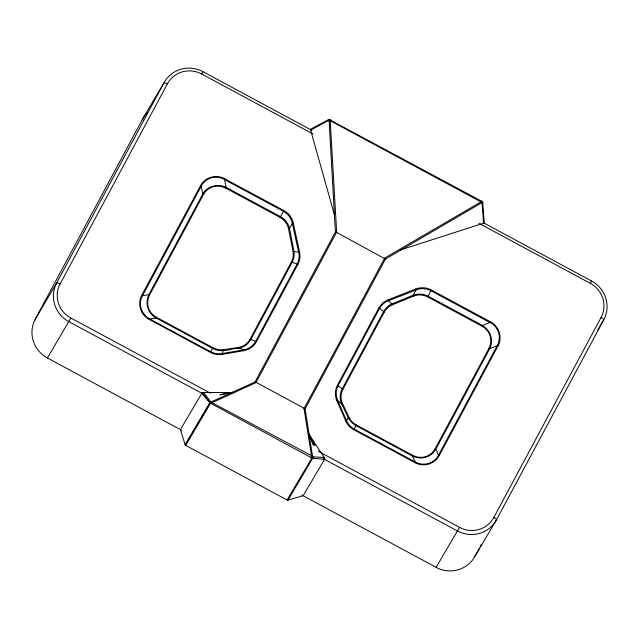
<?xml version="1.0" encoding="UTF-8"?>
<svg xmlns="http://www.w3.org/2000/svg" width="639" height="639" viewBox="0 0 639 639"><rect width="100%" height="100%" fill="white"/><g stroke="black" fill="none" stroke-linecap="round" stroke-linejoin="round"><path stroke-width="0.96" d="M337.416 385.261A18.371 17.94 30.5 0 0 336.953 400.941L337.751 400.685L346.546 420.654A16.997 16.526 30 0 0 354.294 429.192L356.227 424.919A16.47 16.087 30.5 0 1 349.006 417.363L342.56 403.696A16.414 16.031 30.5 0 1 342.919 389.311M597.769 329.916L603.751 319.772A29.027 28.348 30.5 0 0 591.586 281L590.356 283.349A25.544 24.953 30.5 0 1 601.059 317.471A3.483 0.751 28.2 0 1 603.751 319.772L496.511 519.779L475.073 556.122A29.027 28.348 30.5 0 1 436.102 567.344L459.521 527.359A25.544 24.953 30.5 0 0 493.819 517.478L601.059 317.471M149.702 319.157L156.108 317.966L212.651 348.415A17.756 17.509 34.3 0 0 223.466 350.484C229.034 351.083 239.593 345.124 243.667 350.723L222.188 354.373L223.275 349.693A16.47 16.087 30.5 0 1 212.995 347.768L156.451 317.319A16.518 16.127 30.5 0 1 149.558 295.186M35.696 320.003A3.483 0.751 28.2 0 1 35.249 319.228L56.687 282.885L163.927 82.878A29.027 28.348 30.5 0 1 202.898 71.656L201.676 74.004A25.544 24.953 30.5 0 0 167.378 83.885A3.483 0.751 28.2 0 0 163.927 82.878L142.489 119.221L35.249 319.228A29.027 28.348 30.5 0 0 47.422 358L181.66 430.303M391.947 303.948L413.265 295.146L416.093 289.97L415.781 288.988L388.065 299.827L392.266 304.875L413.593 296.121A16.422 16.039 30.5 0 1 427.707 296.967L431.069 290.402M47.621 357.584L47.374 358.064L70.841 318.014L210.343 393.153M436.301 566.929L436.102 567.312L301.856 495.049M149.774 319.021L210.606 351.754L212.995 347.776M156.108 317.966L156.451 317.319M336.929 400.957L345.747 420.925A18.259 17.836 30.5 0 0 353.974 429.791L414.791 462.556L415.126 461.909L412.419 456.014L355.883 425.558M354.246 429.28L353.966 429.799M70.841 318.006A25.544 24.953 30.5 0 1 60.138 283.892L167.378 83.885M149.422 319.692A18.315 17.884 30.5 0 1 141.754 295.25L200.47 185.861L201.157 186.316L202.747 194.112L203.434 194.56A16.518 16.127 30.5 0 1 225.687 188.201M141.802 295.282L142.457 295.705L148.807 294.699L202.747 194.112A17.82 17.277 16.6 0 1 226.134 187.379L280.441 216.621L283.532 211.349L224.545 179.575L226.134 187.371L225.743 188.098L280.026 217.396L280.441 216.621M203.434 194.56L149.494 295.154L148.911 294.779A17.82 17.596 22.2 0 0 156.084 318.014M149.494 319.548L210.319 352.305M224.904 178.904L283.948 210.582A18.371 17.94 30.5 0 1 293.301 223.035L299.595 252.173A18.355 17.924 30.5 0 1 297.934 264.298L256.447 341.649L250.041 339.285A16.414 16.031 30.5 0 1 238.195 347.488L223.275 349.693M250.041 339.285L291.408 262.006A16.47 16.087 30.5 0 0 292.989 251.407L299.595 252.173M336.521 232.34L335.363 232.149L336.681 232.428L330.219 120.691L330.627 119.916A1.158 0.958 -80.5 0 0 329.133 120.835L335.379 232.109L254.961 382.13L256.087 382.346L336.521 232.34L385.445 259.067L384.478 258.172L481.023 201.908L481.439 201.117L329.564 119.725A1.158 1.134 30.5 0 0 328.686 119.629L310.418 129.326L334.628 215.495M400.206 250.001L484.298 222.979L482.709 202.587A1.158 1.134 30.5 0 0 482.141 201.9L481.431 201.125A1.158 0.966 -42.4 0 1 481.486 202.89L385.445 259.067L304.987 409.072L304.204 408.265L384.638 258.26M388.073 299.843A18.251 17.828 30.5 0 0 378.911 307.91L337.432 385.269L342.895 389.295L384.311 312.048A16.47 16.087 30.5 0 1 392.258 304.875M342.208 388.839L383.624 311.592A17.756 17.341 24.3 0 1 391.931 303.924M427.723 296.943L482.03 326.194A16.542 16.159 30.5 0 1 488.915 348.327L489.746 348.686L497.182 345.755L497.949 346.082L439.273 455.503A18.315 17.884 30.5 0 1 414.759 462.604M435.015 448.937A16.59 16.199 30.5 0 1 412.778 455.335L412.451 455.958A17.852 17.493 46.8 0 0 435.782 449.265L489.746 348.686A17.836 17.157 35.4 0 0 482.373 325.547L489.881 322.495L490.305 321.721L431.317 289.954A18.371 17.94 30.5 0 0 415.789 289.012M482.03 326.194L482.373 325.555M488.979 348.367L435.047 448.953C437.811 449.784 436.525 454.649 439.273 455.503M479.306 548.23L475.073 556.122A3.483 0.751 28.2 0 1 474.146 556.162M480.248 546.473L481.191 544.724M224.593 179.495L224.569 179.535A17.069 16.718 45.6 0 0 201.149 186.308L142.489 295.729A17.069 16.454 34.8 0 0 149.822 318.925M293.317 223.035L292.327 223.307L289.507 228.482L293.94 251.167A17.756 17.269 42.8 0 1 292.151 262.325L250.752 339.581A17.692 17.277 36.4 0 1 238.403 348.311L238.195 347.48M428.09 296.256L428.114 296.216A17.7 17.037 25.4 0 0 413.297 295.21L413.265 295.146M185.254 445.127L210.239 402.762L202.204 392.634L180.39 429.616L185.254 445.127L287.119 499.994A1.158 1.134 30.5 0 0 287.997 500.089L303.134 495.728L324.732 459.074L324.508 457.915L309.028 434.456M287.119 499.994L311.776 458.179A1.158 0.943 -44.2 0 0 313.366 456.917L324.125 457.492M287.997 500.089L312.655 458.275A1.158 1.086 -85.1 0 0 313.366 456.917L313.038 456.581M591.586 281L483.667 222.867M324.604 459.313L312.655 458.275A1.158 1.134 30.5 0 1 311.776 458.179L311.441 457.836M310.977 129.925L328.079 120.667A1.158 0.951 -80.1 0 1 329.564 119.725M255.744 382.018L256.327 382.481L210.886 403.201L209.8 402.889L201.86 393.209L203.042 392.53L233.155 392.522M349.014 417.363L348.295 417.626A17.756 17.429 31.2 0 0 355.899 425.526M342.56 403.696L341.769 403.984L348.231 417.642L346.546 420.654L345.747 420.925M388.368 300.761L416.093 289.97A17.117 16.878 38.1 0 1 430.926 290.665M255.328 381.858L210.023 402.458L185.11 444.672A1.158 1.134 30.5 0 0 185.677 445.359L210.535 403.209L311.337 457.716M232.684 392.234L219.936 394.806L232.604 392.378M280.01 217.412A16.422 16.039 30.5 0 1 288.508 228.746L289.507 228.482A17.7 17.197 30.5 0 0 280.465 216.581M288.501 228.746L293.053 251.399M221.973 353.583L243.435 349.884A17.093 16.686 24.6 0 0 255.696 341.33L297.167 263.963A17.093 16.718 17.7 0 0 298.669 252.429L292.327 223.307M304.723 408.393L303.964 408.137L311.568 456.054L310.961 457.324A1.158 0.958 -43.2 0 0 312.511 456.038L305.059 408.688A1.31 0.631 -4.6 0 0 304.819 408.345M483.507 222.851L482.189 203.673A1.158 0.966 -42.8 0 0 482.141 201.9M291.456 262.038L297.926 264.29M202.898 71.648L311.696 130.244M201.676 74.004L313.102 134.022M478.93 223.338L590.356 283.349M430.894 290.721L489.881 322.495M428.138 296.176L482.445 325.427M356.227 424.919L412.762 455.367M354.31 429.152L415.126 461.909M256.087 382.346L304.204 408.265M318.262 451.278L459.521 527.359M203.09 393.959L68.852 321.657A29.027 28.348 30.5 0 1 56.687 282.885A3.483 0.751 28.2 0 1 60.13 283.892M323.294 458.698L457.532 531.001M378.903 307.91L384.311 312.048M337.751 400.685L341.737 403.992M312.934 456.47L210.974 402.131L203.689 392.626M308.765 434.185L314.915 445.367L308.941 434.105M413.593 296.121L413.289 295.242M308.837 434.097L313.557 445.215L309.012 434.009M482.709 202.587A1.158 0.911 -4.5 0 1 482.189 203.673L481.023 201.908L330.219 120.691L328.079 120.667A1.158 0.903 62.1 0 1 328.686 119.629M255.312 381.81A1.31 0.639 60.7 0 1 255.68 381.874M283.516 211.381A17.117 16.79 30.6 0 1 292.279 223.315M221.949 353.495A17.093 16.502 28 0 1 210.63 351.706M415.102 461.957A17.069 16.574 17.8 0 0 438.538 455.184L497.182 345.755A17.069 16.838 23.6 0 0 489.937 322.391M341.673 404.016A17.692 17.349 13.9 0 1 342.24 388.855M337.839 400.645A17.109 16.606 42.4 0 1 338.111 385.716L379.59 308.365A16.989 16.582 35.7 0 1 388.384 300.801M490.329 321.673A18.315 17.884 30.5 0 1 497.997 346.114M200.422 185.837A18.315 17.884 30.5 0 1 224.984 178.76M222.188 354.365A18.355 17.924 30.5 0 1 210.263 352.401M256.455 341.649A18.347 17.916 30.5 0 1 243.667 350.707M457.54 531.001A29.027 28.348 30.5 0 0 496.503 519.771A3.483 0.751 28.2 0 0 493.819 517.478M143.12 120.164A3.483 0.751 28.2 0 1 142.489 119.221A29.027 28.348 30.5 0 1 147.537 112.512"/></g></svg>
